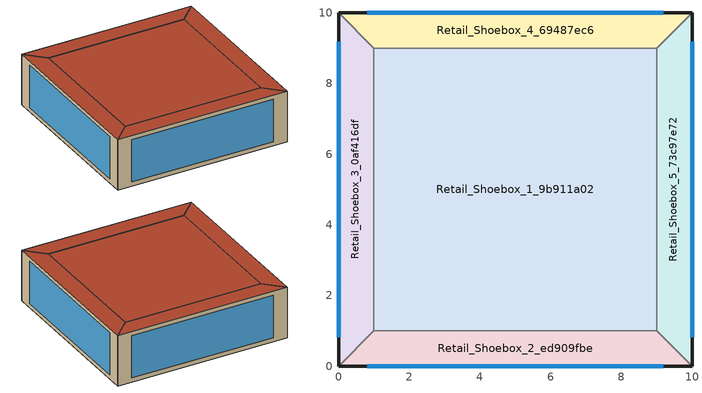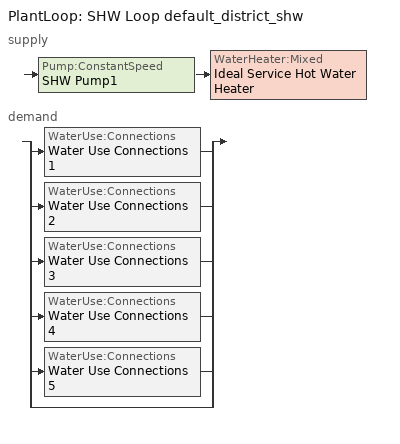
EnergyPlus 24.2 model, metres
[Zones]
Retail_Shoebox_1_9b911a02
 floor ground (Generic Ground Slab): 9,9 9,1 1,1 1,9 z0
 wall to Retail_Shoebox_3_0af416df (Generic Air Boundary): 1,9 1,1 z0:3
 wall to Retail_Shoebox_2_ed909fbe (Generic Air Boundary): 1,1 9,1 z0:3
 wall to Retail_Shoebox_5_73c97e72 (Generic Air Boundary): 9,1 9,9 z0:3
 wall to Retail_Shoebox_4_69487ec6 (Generic Air Boundary): 9,9 1,9 z0:3
 roof outside (exterior_roof): 1,9 1,1 9,1 9,9 z3
Retail_Shoebox_2_ed909fbe
 floor ground (Generic Ground Slab): 9,1 10,0 0,0 1,1 z0
 wall outside (exterior_wall): 0,0 10,0 z0:3
 wall to Retail_Shoebox_5_73c97e72 (Generic Air Boundary): 10,0 9,1 z0:3
 wall to Retail_Shoebox_3_0af416df (Generic Air Boundary): 1,1 0,0 z0:3
 window (Double Glazing with Low Emission Coating): 0.82,0 9.18,0 z0.25:2.75
 roof outside (exterior_roof): 0,0 10,0 9,1 1,1 z3
Retail_Shoebox_3_0af416df
 floor ground (Generic Ground Slab): 0,10 1,9 1,1 0,0 z0
 wall outside (exterior_wall): 0,10 0,0 z0:3
 wall to Retail_Shoebox_4_69487ec6 (Generic Air Boundary): 1,9 0,10 z0:3
 window (Double Glazing with Low Emission Coating): 0,9.18 0,0.82 z0.25:2.75
 roof outside (exterior_roof): 0,10 0,0 1,1 1,9 z3
Retail_Shoebox_4_69487ec6
 floor ground (Generic Ground Slab): 10,10 9,9 1,9 0,10 z0
 wall outside (exterior_wall): 10,10 0,10 z0:3
 wall to Retail_Shoebox_5_73c97e72 (Generic Air Boundary): 9,9 10,10 z0:3
 window (Double Glazing with Low Emission Coating): 9.18,10 0.82,10 z0.25:2.75
 roof outside (exterior_roof): 0,10 1,9 9,9 10,10 z3
Retail_Shoebox_5_73c97e72
 floor ground (Generic Ground Slab): 10,10 10,0 9,1 9,9 z0
 wall outside (exterior_wall): 10,0 10,10 z0:3
 window (Double Glazing with Low Emission Coating): 10,0.82 10,9.18 z0.25:2.75
 roof outside (exterior_roof): 10,10 9,9 9,1 10,0 z3
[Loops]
PlantLoop 'SHW Loop default_district_shw'
 supply: Pump:ConstantSpeed 'SHW Pump1' > WaterHeater:Mixed 'Ideal Service Hot Water Heater'
 demand: split
  | WaterUse:Connections 'Water Use Connections 1'
  | WaterUse:Connections 'Water Use Connections 2'
  | WaterUse:Connections 'Water Use Connections 3'
  | WaterUse:Connections 'Water Use Connections 4'
  | WaterUse:Connections 'Water Use Connections 5'
  | bypass
[Building]
Retail Archetype: North Axis {deg}=0; Terrain=City; Solar Distribution=FullExteriorWithReflections
[Site:Location]
Site 1: Latitude {deg}=0; Longitude {deg}=0; Time Zone {hr}=0; Elevation {m}=0
[Site:WaterMainsTemperature]
Calculation Method=CorrelationFromWeatherFile
[SizingPeriod:DesignDay]
Singapore Heating Design Day 99.6% Condns DB: Month=1; Day of Month=21; Day Type=WinterDesignDay; Maximum Dry-Bulb Temperature {C}=23.6; Daily Dry-Bulb Temperature Range {deltaC}=0; Dry-Bulb Temperature Range Modifier Type=DefaultMultipliers; Humidity Condition Type=Wetbulb; Wetbulb or DewPoint at Maximum Dry-Bulb {C}=23.6; Barometric Pressure {Pa}=31000; Wind Speed {m/s}=1.8; Wind Direction {deg}=359; Rain Indicator=No; Snow Indicator=No; Daylight Saving Time Indicator=No; Solar Model Indicator=ASHRAEClearSky; Sky Clearness=0; Begin Environment Reset Mode=FullResetAtBeginEnvironment
[Material] Roughness=MediumRough; Thermal Absorptance=0.9
Name | Thickness {m} | Conductivity {W/m-K} | Density {kg/m3} | Specific Heat {J/kg-K} | Solar Absorptance | Visible Absorptance
Generic 50mm Insulation | 0.05 | 0.03 | 43 | 1210 | 0.7 | 0.7
Generic HW Concrete | 0.2 | 1.95 | 2240 | 900 | 0.8 | 0.8
roofs | 0.25 | 0.303 | 1280 | 840 | 0.7 | 0.7
walls | 0.125 | 0.303 | 1280 | 840 | 0.7 | 0.7
[WindowMaterial:SimpleGlazingSystem]
Double Glazing with Low Emission Coating: U-Factor {W/m2-K}=1.6; Solar Heat Gain Coefficient=0.12; Visible Transmittance=0.6
[Construction]
Double Glazing with Low Emission Coating: Double Glazing with Low Emission Coating
exterior_roof: roofs
exterior_wall: walls
Generic Ground Slab: Generic 50mm Insulation, Generic HW Concrete
[Construction:AirBoundary]
Generic Air Boundary: None, 0
[Zone] Multiplier=1; Ceiling Height {m}=3; Part of Total Floor Area=Yes
Name | Volume {m3}
Retail_Shoebox_1_9b911a02 | 192
Retail_Shoebox_2_ed909fbe; Retail_Shoebox_3_0af416df; Retail_Shoebox_4_69487ec6; Retail_Shoebox_5_73c97e72 | 27
[Space] Space Type=Hotel
Name | Zone
Retail_Shoebox_1_9b911a02_Space | Retail_Shoebox_1_9b911a02
Retail_Shoebox_2_ed909fbe_Space | Retail_Shoebox_2_ed909fbe
Retail_Shoebox_3_0af416df_Space | Retail_Shoebox_3_0af416df
Retail_Shoebox_4_69487ec6_Space | Retail_Shoebox_4_69487ec6
Retail_Shoebox_5_73c97e72_Space | Retail_Shoebox_5_73c97e72
[SpaceList]
Hotel: Retail_Shoebox_4_69487ec6_Space, Retail_Shoebox_1_9b911a02_Space, Retail_Shoebox_2_ed909fbe_Space, Retail_Shoebox_3_0af416df_Space, Retail_Shoebox_5_73c97e72_Space
[Lights]
Retail Lighting: Zone or ZoneList or Space or SpaceList=Hotel; Schedule=Building Occupancy; Design Level Calculation Method=Watts/Area; Watts per Floor Area {W/m2}=14; Return Air Fraction=0; Fraction Radiant=0.2; Fraction Visible=0.7; Fraction Replaceable=1
[People]
Retail People: Zone or ZoneList or Space or SpaceList=Hotel; Number of People Schedule=Building Occupancy; Number of People Calculation Method=People/Area; People per Floor Area {person/m2}=0.2; Fraction Radiant=0.3; Sensible Heat Fraction=0.7; Activity Level Schedule=Activity Level
[ElectricEquipment]
Retail Equipment: Zone or ZoneList or Space or SpaceList=Hotel; Schedule=Building Occupancy; Design Level Calculation Method=Watts/Area; Watts per Floor Area {W/m2}=15; Fraction Latent=0; Fraction Radiant=0.5; Fraction Lost=0
[ZoneMixing] Schedule=Always On; Design Flow Rate Calculation Method=Flow/Zone
Name | Zone or Space | Design Flow Rate {m3/s} | Source Zone or Space
Zone Mixing 1 | Retail_Shoebox_1_9b911a02 | 0.72 | Retail_Shoebox_3_0af416df
Zone Mixing 2 | Retail_Shoebox_1_9b911a02 | 0.72 | Retail_Shoebox_2_ed909fbe
Zone Mixing 3 | Retail_Shoebox_1_9b911a02 | 0.72 | Retail_Shoebox_5_73c97e72
Zone Mixing 4 | Retail_Shoebox_1_9b911a02 | 0.72 | Retail_Shoebox_4_69487ec6
Zone Mixing 5 | Retail_Shoebox_2_ed909fbe | 0.127279 | Retail_Shoebox_5_73c97e72
Zone Mixing 6 | Retail_Shoebox_2_ed909fbe | 0.72 | Retail_Shoebox_1_9b911a02
Zone Mixing 7 | Retail_Shoebox_2_ed909fbe | 0.127279 | Retail_Shoebox_3_0af416df
Zone Mixing 10 | Retail_Shoebox_3_0af416df | 0.127279 | Retail_Shoebox_4_69487ec6
Zone Mixing 8 | Retail_Shoebox_3_0af416df | 0.127279 | Retail_Shoebox_2_ed909fbe
Zone Mixing 9 | Retail_Shoebox_3_0af416df | 0.72 | Retail_Shoebox_1_9b911a02
Zone Mixing 11 | Retail_Shoebox_4_69487ec6 | 0.127279 | Retail_Shoebox_3_0af416df
Zone Mixing 12 | Retail_Shoebox_4_69487ec6 | 0.72 | Retail_Shoebox_1_9b911a02
Zone Mixing 13 | Retail_Shoebox_4_69487ec6 | 0.127279 | Retail_Shoebox_5_73c97e72
Zone Mixing 14 | Retail_Shoebox_5_73c97e72 | 0.127279 | Retail_Shoebox_4_69487ec6
Zone Mixing 15 | Retail_Shoebox_5_73c97e72 | 0.72 | Retail_Shoebox_1_9b911a02
Zone Mixing 16 | Retail_Shoebox_5_73c97e72 | 0.127279 | Retail_Shoebox_2_ed909fbe
[ZoneControl:Thermostat] Temperature Difference Between Cutout And Setpoint {deltaC}=0
Name | Zone or ZoneList | Control Type Schedule | Control 1
Retail_Shoebox_1_9b911a02 Thermostat | Retail_Shoebox_1_9b911a02 | Retail_Shoebox_1_9b911a02 Thermostat Schedule | Retail Setpoint
Retail_Shoebox_2_ed909fbe Thermostat | Retail_Shoebox_2_ed909fbe | Retail_Shoebox_2_ed909fbe Thermostat Schedule | Retail Setpoint 1
Retail_Shoebox_3_0af416df Thermostat | Retail_Shoebox_3_0af416df | Retail_Shoebox_3_0af416df Thermostat Schedule | Retail Setpoint 3
Retail_Shoebox_4_69487ec6 Thermostat | Retail_Shoebox_4_69487ec6 | Retail_Shoebox_4_69487ec6 Thermostat Schedule | Retail Setpoint 5
Retail_Shoebox_5_73c97e72 Thermostat | Retail_Shoebox_5_73c97e72 | Retail_Shoebox_5_73c97e72 Thermostat Schedule | Retail Setpoint 7
[ThermostatSetpoint:DualSetpoint] Heating Setpoint Temperature Schedule=Heating Setpoint; Cooling Setpoint Temperature Schedule=Cooling Setpoint
Retail Setpoint; Retail Setpoint 1; Retail Setpoint 3; Retail Setpoint 5; Retail Setpoint 7
[ZoneControl:Humidistat]
Retail Setpoint: Zone=Retail_Shoebox_1_9b911a02; Humidifying Relative Humidity Setpoint Schedule=Retail Setpoint_HumidSetp; Dehumidifying Relative Humidity Setpoint Schedule=Retail Setpoint_DeHumidSetp
[ZoneHVAC:IdealLoadsAirSystem] Maximum Heating Supply Air Temperature {C}=50; Minimum Cooling Supply Air Temperature {C}=13; Heating Limit=LimitCapacity; Maximum Sensible Heating Capacity {W}=Autosize; Cooling Limit=LimitFlowRateAndCapacity; Maximum Cooling Air Flow Rate {m3/s}=Autosize; Maximum Total Cooling Capacity {W}=Autosize; Cooling Availability Schedule=Building Occupancy; Dehumidification Control Type=Humidistat; Humidification Control Type=Humidistat; Design Specification Outdoor Air Object=Retail Ventilation; Demand Controlled Ventilation Type=OccupancySchedule; Outdoor Air Economizer Type=NoEconomizer; Heat Recovery Type=Enthalpy; Sensible Heat Recovery Effectiveness=0.7; Latent Heat Recovery Effectiveness=0.65
Retail_Shoebox_1_9b911a02 Ideal Loads Air System; Retail_Shoebox_2_ed909fbe Ideal Loads Air System; Retail_Shoebox_3_0af416df Ideal Loads Air System; Retail_Shoebox_4_69487ec6 Ideal Loads Air System; Retail_Shoebox_5_73c97e72 Ideal Loads Air System
[DesignSpecification:OutdoorAir]
Retail Ventilation: Outdoor Air Method=Sum; Outdoor Air Flow per Person {m3/s-person}=0; Outdoor Air Flow per Zone Floor Area {m3/s-m2}=0; Outdoor Air Flow per Zone {m3/s}=0; Outdoor Air Flow Air Changes per Hour {1/hr}=6; Outdoor Air Schedule=Building Occupancy
[Zone equipment]
Retail_Shoebox_1_9b911a02: Retail_Shoebox_1_9b911a02 Ideal Loads Air System
Retail_Shoebox_2_ed909fbe: Retail_Shoebox_2_ed909fbe Ideal Loads Air System
Retail_Shoebox_3_0af416df: Retail_Shoebox_3_0af416df Ideal Loads Air System
Retail_Shoebox_4_69487ec6: Retail_Shoebox_4_69487ec6 Ideal Loads Air System
Retail_Shoebox_5_73c97e72: Retail_Shoebox_5_73c97e72 Ideal Loads Air System
[Sizing:Zone] Zone Cooling Design Supply Air Temperature Input Method=SupplyAirTemperature; Zone Cooling Design Supply Air Temperature {C}=14; Zone Cooling Design Supply Air Temperature Difference {deltaC}=11.11; Zone Heating Design Supply Air Temperature Input Method=SupplyAirTemperature; Zone Heating Design Supply Air Temperature {C}=40; Zone Heating Design Supply Air Temperature Difference {deltaC}=11.11; Zone Cooling Design Supply Air Humidity Ratio {kgWater/kgDryAir}=0.0085; Zone Heating Design Supply Air Humidity Ratio {kgWater/kgDryAir}=0.008; Cooling Design Air Flow Method=DesignDay; Cooling Design Air Flow Rate {m3/s}=0; Cooling Minimum Air Flow per Zone Floor Area {m3/s-m2}=0.000762; Cooling Minimum Air Flow {m3/s}=0; Cooling Minimum Air Flow Fraction=0; Heating Design Air Flow Method=DesignDay; Heating Design Air Flow Rate {m3/s}=0; Heating Maximum Air Flow per Zone Floor Area {m3/s-m2}=0.002032; Heating Maximum Air Flow {m3/s}=0.141576; Heating Maximum Air Flow Fraction=0.3; Account for Dedicated Outdoor Air System=No; Zone Load Sizing Method=Sensible Load Only No Latent Load; Zone Latent Cooling Design Supply Air Humidity Ratio Input Method=HumidityRatioDifference; Zone Cooling Design Supply Air Humidity Ratio Difference {kgWater/kgDryAir}=0.005; Zone Latent Heating Design Supply Air Humidity Ratio Input Method=HumidityRatioDifference; Zone Humidification Design Supply Air Humidity Ratio Difference {kgWater/kgDryAir}=0.005
Name | Design Specification Outdoor Air Object
Retail_Shoebox_1_9b911a02 | Retail_Shoebox_1_9b911a02 DSOA Space List
Retail_Shoebox_2_ed909fbe | Retail_Shoebox_2_ed909fbe DSOA Space List
Retail_Shoebox_3_0af416df | Retail_Shoebox_3_0af416df DSOA Space List
Retail_Shoebox_4_69487ec6 | Retail_Shoebox_4_69487ec6 DSOA Space List
Retail_Shoebox_5_73c97e72 | Retail_Shoebox_5_73c97e72 DSOA Space List
[DesignSpecification:OutdoorAir:SpaceList] Space 1 Design Specification Outdoor Air Object=Retail Ventilation
Name | Space 1
Retail_Shoebox_1_9b911a02 DSOA Space List | Retail_Shoebox_1_9b911a02_Space
Retail_Shoebox_2_ed909fbe DSOA Space List | Retail_Shoebox_2_ed909fbe_Space
Retail_Shoebox_3_0af416df DSOA Space List | Retail_Shoebox_3_0af416df_Space
Retail_Shoebox_4_69487ec6 DSOA Space List | Retail_Shoebox_4_69487ec6_Space
Retail_Shoebox_5_73c97e72 DSOA Space List | Retail_Shoebox_5_73c97e72_Space
[PlantLoop]
SHW Loop default_district_shw: Fluid Type=Water; Plant Equipment Operation Scheme=SHW Loop default_district_shw Operation Schemes; Maximum Loop Temperature {C}=60; Minimum Loop Temperature {C}=10; Maximum Loop Flow Rate {m3/s}=Autosize; Minimum Loop Flow Rate {m3/s}=0; Plant Loop Volume {m3}=Autocalculate; Load Distribution Scheme=Optimal; Plant Loop Demand Calculation Scheme=SingleSetpoint; Common Pipe Simulation=None
[Sizing:Plant]
SHW Loop default_district_shw: Loop Type=Heating; Design Loop Exit Temperature {C}=60; Loop Design Temperature Difference {deltaC}=5; Sizing Option=NonCoincident; Zone Timesteps in Averaging Window=1; Coincident Sizing Factor Mode=None
[Pump:ConstantSpeed]
SHW Pump1: Design Flow Rate {m3/s}=Autosize; Design Pump Head {Pa}=29891; Design Power Consumption {W}=Autosize; Motor Efficiency=0.9; Fraction of Motor Inefficiencies to Fluid Stream=0; Pump Control Type=Intermittent; Design Power Sizing Method=PowerPerFlowPerPressure; Design Electric Power per Unit Flow Rate {W/(m3/s)}=348701.1; Design Shaft Power per Unit Flow Rate per Unit Head {W/((m3/s)-Pa)}=1.28205
[WaterHeater:Mixed]
Ideal Service Hot Water Heater: Tank Volume {m3}=0; Setpoint Temperature Schedule=Schedule Ruleset 2; Deadband Temperature Difference {deltaC}=2; Maximum Temperature Limit {C}=82.22; Heater Control Type=Modulate; Heater Maximum Capacity {W}=1000000; Heater Ignition Minimum Flow Rate {m3/s}=0; Heater Ignition Delay {s}=0; Heater Fuel Type=DistrictHeatingWater; Heater Thermal Efficiency=1; Off Cycle Parasitic Fuel Consumption Rate {W}=20; Off Cycle Parasitic Fuel Type=DistrictHeatingWater; Off Cycle Parasitic Heat Fraction to Tank=0.8; On Cycle Parasitic Fuel Consumption Rate {W}=0; On Cycle Parasitic Fuel Type=DistrictHeatingWater; On Cycle Parasitic Heat Fraction to Tank=0; Ambient Temperature Indicator=Schedule; Ambient Temperature Schedule=22C Ambient Condition; Off Cycle Loss Coefficient to Ambient Temperature {W/K}=0; Off Cycle Loss Fraction to Zone=1; On Cycle Loss Coefficient to Ambient Temperature {W/K}=0; On Cycle Loss Fraction to Zone=1; Use Side Effectiveness=1; Source Side Effectiveness=1; Use Side Design Flow Rate {m3/s}=Autosize; Source Side Design Flow Rate {m3/s}=Autosize; Indirect Water Heating Recovery Time {hr}=1.5; Source Side Flow Control Mode=IndirectHeatPrimarySetpoint
[WaterHeater:Sizing]
Ideal Service Hot Water Heater: Design Mode=PeakDraw; Time Storage Can Meet Peak Draw {hr}=0.538503; Time for Tank Recovery {hr}=0; Nominal Tank Volume for Autosizing Plant Connections {m3}=1
[WaterUse:Connections] Hot Water Supply Temperature Schedule=60.0C Hot Water; Drain Water Heat Exchanger Type=None; Drain Water Heat Exchanger Destination=Plant
Name | Water Use Equipment 1
Water Use Connections 1 | Retail Hot Water..Retail_Shoebox_1_9b911a02
Water Use Connections 2 | Retail Hot Water..Retail_Shoebox_2_ed909fbe
Water Use Connections 3 | Retail Hot Water..Retail_Shoebox_3_0af416df
Water Use Connections 4 | Retail Hot Water..Retail_Shoebox_4_69487ec6
Water Use Connections 5 | Retail Hot Water..Retail_Shoebox_5_73c97e72
[WaterUse:Equipment] Flow Rate Fraction Schedule=Building Occupancy; Target Temperature Schedule=60.0C Hot Water; Sensible Fraction Schedule=0.2 Hot Water Sensible Fraction; Latent Fraction Schedule=0.05 Hot Water Latent Fraction
Name | Peak Flow Rate {m3/s} | Zone
Retail Hot Water..Retail_Shoebox_1_9b911a02 | 2.58631e-06 | Retail_Shoebox_1_9b911a02
Retail Hot Water..Retail_Shoebox_2_ed909fbe | 3.637e-07 | Retail_Shoebox_2_ed909fbe
Retail Hot Water..Retail_Shoebox_3_0af416df | 3.637e-07 | Retail_Shoebox_3_0af416df
Retail Hot Water..Retail_Shoebox_4_69487ec6 | 3.637e-07 | Retail_Shoebox_4_69487ec6
Retail Hot Water..Retail_Shoebox_5_73c97e72 | 3.637e-07 | Retail_Shoebox_5_73c97e72
[PlantEquipmentOperationSchemes]
SHW Loop default_district_shw Operation Schemes: Control Scheme 1=SHW Loop default_district_shw Heating Operation Scheme; Control Scheme 1 Schedule=Always On Discrete
[PlantEquipmentOperation:HeatingLoad]
SHW Loop default_district_shw Heating Operation Scheme: Load Range 1 Lower Limit {W}=0; Load Range 1 Upper Limit {W}=1000000000; Range 1 Equipment List=SHW Loop default_district_shw Heating Equipment List
[PlantEquipmentList]
SHW Loop default_district_shw Heating Equipment List: Ideal Service Hot Water Heater
[SetpointManager:Scheduled]
Setpoint Manager Scheduled 1: Control Variable=Temperature; Schedule=60C Hot Water
[Schedule:Day:Interval]
Building Occupancy_Sunday; Building Occupancy_Hol 1: No, 10:00, 0, 11:00, 0.37, 12:00, 0.56, 13:00, 0.73, 14:00, 0.84, 15:00, 0.83, 17:00, 0.82, 18:00, 0.87, 19:00, 0.81, 20:00, 0.7, 21:00, 0.56, 22:00, 0.36, 24:00, 0
Schedule Day 1; Building Occupancy_Saturday_SmrDsn_WntrDsn 1: No, 10:00, 0, 11:00, 0.26, 12:00, 0.41, 13:00, 0.53, 14:00, 0.6, 15:00, 0.57, 16:00, 0.54, 17:00, 0.55, 18:00, 0.58, 19:00, 0.62, 20:00, 0.58, 21:00, 0.5, 22:00, 0.38, 24:00, 0
Schedule Day 2; Building Occupancy_Saturday_SmrDsn 1: No, 10:00, 0, 11:00, 0.3, 12:00, 0.51, 13:00, 0.67, 14:00, 0.8, 15:00, 0.88, 16:00, 0.93, 17:00, 0.94, 18:00, 0.95, 19:00, 0.94, 20:00, 0.9, 21:00, 0.75, 22:00, 0.54, 24:00, 0
Activity Level_Day Schedule: No, 24:00, 120
Always On_Day Schedule: No, 24:00, 1
Heating Setpoint_Day Schedule: No, 24:00, 20
Cooling Setpoint_Day Schedule: No, 24:00, 26
Retail Setpoint_HumidSetp_Day Schedule: No, 24:00, 40
Retail Setpoint_DeHumidSetp_Day Schedule: No, 24:00, 70
Schedule Day 3; Schedule Day 6; Schedule Day 8: No, 24:00, 60
Schedule Day 4: No, 24:00, 0.2
Schedule Day 5: No, 24:00, 0.05
Schedule Day 9: No, 24:00, 22
[Schedule:Week:Daily]
Building Occupancy Week Rule - Jan1-Dec31: Building Occupancy_Sunday, Schedule Day 1, Schedule Day 1, Schedule Day 1, Schedule Day 1, Schedule Day 1, Schedule Day 2, Building Occupancy_Hol 1, Building Occupancy_Saturday_SmrDsn 1, Building Occupancy_Saturday_SmrDsn_WntrDsn 1, Building Occupancy_Sunday, Building Occupancy_Sunday
Activity Level Week Rule - Jan1-Dec31: Activity Level_Day Schedule, Activity Level_Day Schedule, Activity Level_Day Schedule, Activity Level_Day Schedule, Activity Level_Day Schedule, Activity Level_Day Schedule, Activity Level_Day Schedule, Activity Level_Day Schedule, Activity Level_Day Schedule, Activity Level_Day Schedule, Activity Level_Day Schedule, Activity Level_Day Schedule
Always On Week Rule - Jan1-Dec31: Always On_Day Schedule, Always On_Day Schedule, Always On_Day Schedule, Always On_Day Schedule, Always On_Day Schedule, Always On_Day Schedule, Always On_Day Schedule, Always On_Day Schedule, Always On_Day Schedule, Always On_Day Schedule, Always On_Day Schedule, Always On_Day Schedule
Heating Setpoint Week Rule - Jan1-Dec31: Heating Setpoint_Day Schedule, Heating Setpoint_Day Schedule, Heating Setpoint_Day Schedule, Heating Setpoint_Day Schedule, Heating Setpoint_Day Schedule, Heating Setpoint_Day Schedule, Heating Setpoint_Day Schedule, Heating Setpoint_Day Schedule, Heating Setpoint_Day Schedule, Heating Setpoint_Day Schedule, Heating Setpoint_Day Schedule, Heating Setpoint_Day Schedule
Cooling Setpoint Week Rule - Jan1-Dec31: Cooling Setpoint_Day Schedule, Cooling Setpoint_Day Schedule, Cooling Setpoint_Day Schedule, Cooling Setpoint_Day Schedule, Cooling Setpoint_Day Schedule, Cooling Setpoint_Day Schedule, Cooling Setpoint_Day Schedule, Cooling Setpoint_Day Schedule, Cooling Setpoint_Day Schedule, Cooling Setpoint_Day Schedule, Cooling Setpoint_Day Schedule, Cooling Setpoint_Day Schedule
Retail Setpoint_HumidSetp Week Rule - Jan1-Dec31: Retail Setpoint_HumidSetp_Day Schedule, Retail Setpoint_HumidSetp_Day Schedule, Retail Setpoint_HumidSetp_Day Schedule, Retail Setpoint_HumidSetp_Day Schedule, Retail Setpoint_HumidSetp_Day Schedule, Retail Setpoint_HumidSetp_Day Schedule, Retail Setpoint_HumidSetp_Day Schedule, Retail Setpoint_HumidSetp_Day Schedule, Retail Setpoint_HumidSetp_Day Schedule, Retail Setpoint_HumidSetp_Day Schedule, Retail Setpoint_HumidSetp_Day Schedule, Retail Setpoint_HumidSetp_Day Schedule
Retail Setpoint_DeHumidSetp Week Rule - Jan1-Dec31: Retail Setpoint_DeHumidSetp_Day Schedule, Retail Setpoint_DeHumidSetp_Day Schedule, Retail Setpoint_DeHumidSetp_Day Schedule, Retail Setpoint_DeHumidSetp_Day Schedule, Retail Setpoint_DeHumidSetp_Day Schedule, Retail Setpoint_DeHumidSetp_Day Schedule, Retail Setpoint_DeHumidSetp_Day Schedule, Retail Setpoint_DeHumidSetp_Day Schedule, Retail Setpoint_DeHumidSetp_Day Schedule, Retail Setpoint_DeHumidSetp_Day Schedule, Retail Setpoint_DeHumidSetp_Day Schedule, Retail Setpoint_DeHumidSetp_Day Schedule
0.05 Hot Water Latent Fraction Week Rule - Jan1-Dec31: Schedule Day 5, Schedule Day 5, Schedule Day 5, Schedule Day 5, Schedule Day 5, Schedule Day 5, Schedule Day 5, Schedule Day 5, Schedule Day 5, Schedule Day 5, Schedule Day 5, Schedule Day 5
0.2 Hot Water Sensible Fraction Week Rule - Jan1-Dec31: Schedule Day 4, Schedule Day 4, Schedule Day 4, Schedule Day 4, Schedule Day 4, Schedule Day 4, Schedule Day 4, Schedule Day 4, Schedule Day 4, Schedule Day 4, Schedule Day 4, Schedule Day 4
22C Ambient Condition Week Rule - Jan1-Dec31: Schedule Day 9, Schedule Day 9, Schedule Day 9, Schedule Day 9, Schedule Day 9, Schedule Day 9, Schedule Day 9, Schedule Day 9, Schedule Day 9, Schedule Day 9, Schedule Day 9, Schedule Day 9
60.0C Hot Water Week Rule - Jan1-Dec31: Schedule Day 3, Schedule Day 3, Schedule Day 3, Schedule Day 3, Schedule Day 3, Schedule Day 3, Schedule Day 3, Schedule Day 3, Schedule Day 3, Schedule Day 3, Schedule Day 3, Schedule Day 3
60C Hot Water Week Rule - Jan1-Dec31: Schedule Day 6, Schedule Day 6, Schedule Day 6, Schedule Day 6, Schedule Day 6, Schedule Day 6, Schedule Day 6, Schedule Day 6, Schedule Day 6, Schedule Day 6, Schedule Day 6, Schedule Day 6
Schedule Ruleset 2 Week Rule - Jan1-Dec31: Schedule Day 8, Schedule Day 8, Schedule Day 8, Schedule Day 8, Schedule Day 8, Schedule Day 8, Schedule Day 8, Schedule Day 8, Schedule Day 8, Schedule Day 8, Schedule Day 8, Schedule Day 8
[Schedule:Year]
Building Occupancy: Building Occupancy Week Rule - Jan1-Dec31, 1, 1, 12, 31
Activity Level: Activity Level Week Rule - Jan1-Dec31, 1, 1, 12, 31
Always On: Always On Week Rule - Jan1-Dec31, 1, 1, 12, 31
Heating Setpoint: Heating Setpoint Week Rule - Jan1-Dec31, 1, 1, 12, 31
Cooling Setpoint: Cooling Setpoint Week Rule - Jan1-Dec31, 1, 1, 12, 31
Retail Setpoint_HumidSetp: Retail Setpoint_HumidSetp Week Rule - Jan1-Dec31, 1, 1, 12, 31
Retail Setpoint_DeHumidSetp: Retail Setpoint_DeHumidSetp Week Rule - Jan1-Dec31, 1, 1, 12, 31
0.05 Hot Water Latent Fraction: 0.05 Hot Water Latent Fraction Week Rule - Jan1-Dec31, 1, 1, 12, 31
0.2 Hot Water Sensible Fraction: 0.2 Hot Water Sensible Fraction Week Rule - Jan1-Dec31, 1, 1, 12, 31
22C Ambient Condition: 22C Ambient Condition Week Rule - Jan1-Dec31, 1, 1, 12, 31
60.0C Hot Water: 60.0C Hot Water Week Rule - Jan1-Dec31, 1, 1, 12, 31
60C Hot Water: 60C Hot Water Week Rule - Jan1-Dec31, 1, 1, 12, 31
Schedule Ruleset 2: Schedule Ruleset 2 Week Rule - Jan1-Dec31, 1, 1, 12, 31
[Schedule:Compact]
Retail_Shoebox_1_9b911a02 Thermostat Schedule; Retail_Shoebox_2_ed909fbe Thermostat Schedule; Retail_Shoebox_3_0af416df Thermostat Schedule; Retail_Shoebox_4_69487ec6 Thermostat Schedule; Retail_Shoebox_5_73c97e72 Thermostat Schedule: Through: 12/31, For: AllDays, Until: 24:00, 4
[Schedule:Constant]
Always On Discrete: OnOff, 1
